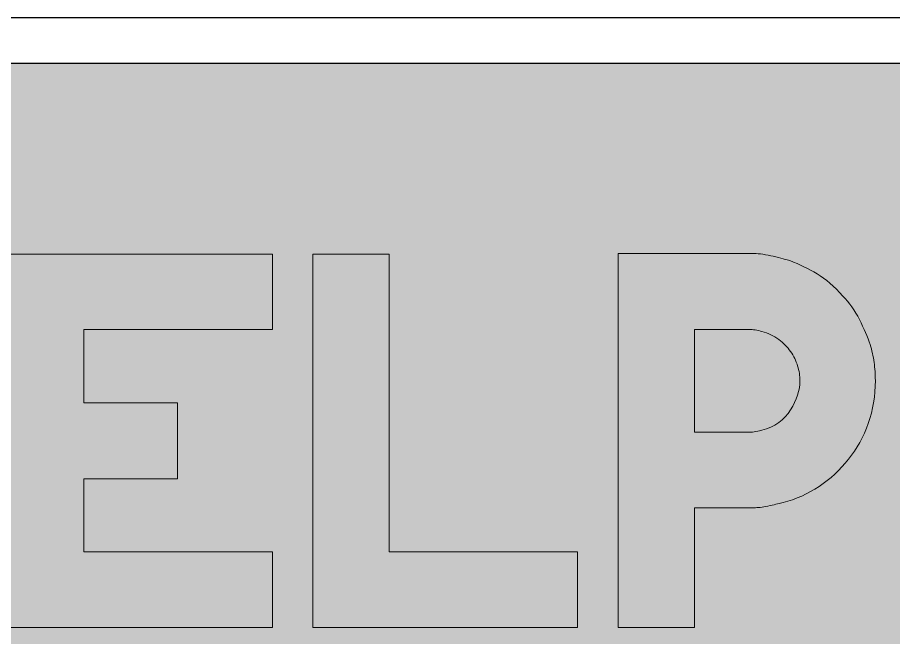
# Model space of a CAD drawing. Header units: inches. Extents: x -507 to 1392, y -754 to 68.
# Drawn here: x -138.7 to -14.3, y -20.3 to 67.7 of the extents above; entities that cross this region are included whole.
import ezdxf

# ---------------------------------------------------------------- set-up
doc = ezdxf.new("R2010")
doc.units = ezdxf.units.IN
doc.header["$MEASUREMENT"] = 0
doc.layers.add('Front', color=7, linetype='Continuous')
picture_1 = doc.add_image_def('image1.png', size_in_pixel=(3301, 2181))
picture_2 = doc.add_image_def('image6.png', size_in_pixel=(3362, 446))

# ---------------------------------------------------------------- blocks, each defined once
blk = doc.blocks.new('block 3')
at = {"layer": 'Front', "true_color": 0x326699}
h = blk.add_hatch(color=165, dxfattribs=at)
h.dxf.hatch_style = 2
h.paths.add_polyline_path([(-211, -462.1), (-211, 61.25), (581, 61.25), (581, -462.1)])
at = {"layer": 'Front', "lineweight": 0}
blk.add_lwpolyline([(-211, -462.1), (-211, 61.25), (581, 61.25), (581, -462.1), (-211, -462.1)], dxfattribs=at)
at = {"layer": 'Front'}
image = blk.add_image(picture_1, insert=(-211, -462.19), size_in_units=(792.24, 523.44), dxfattribs=at)
blk = doc.blocks.new('block 25')
at = {"layer": 'Front', "true_color": 0x000000}
h = blk.add_hatch(color=18, dxfattribs=at)
h.dxf.hatch_style = 2
h.paths.add_polyline_path([(-102.48, -18.94), (-140.09, -18.94), (-140.09, 34.13), (-102.48, 34.13), (-102.48, 23.41), (-129.24, 23.41), (-129.24, 12.99), (-115.93, 12.99), (-115.93, 2.2), (-129.24, 2.2), (-129.24, -8.16), (-102.48, -8.16)])
h = blk.add_hatch(color=18, dxfattribs=at)
h.dxf.hatch_style = 2
h.paths.add_polyline_path([(-59.12, -18.94), (-96.73, -18.94), (-96.73, 34.13), (-85.87, 34.13), (-85.87, -8.16), (-59.12, -8.16)])
h = blk.add_hatch(color=18, dxfattribs=at)
h.dxf.hatch_style = 2
edge = h.paths.add_edge_path()
edge.add_spline(control_points=[(-16.84, 16.15), (-16.84, 13.99), (-17.17, 11.97), (-17.85, 10.07), (-18.52, 8.18), (-19.45, 6.48), (-20.65, 4.97), (-21.85, 3.46), (-23.24, 2.17), (-24.82, 1.12), (-26.4, 0.07), (-28.11, -0.7), (-29.93, -1.18), (-30.36, -1.28), (-30.98, -1.42), (-31.8, -1.61), (-32.61, -1.8), (-33.31, -1.9), (-33.88, -1.9), (-33.88, -1.9), (-42.51, -1.9), (-42.51, -1.9), (-42.51, -1.9), (-42.51, -18.94), (-42.51, -18.94), (-42.51, -18.94), (-53.37, -18.94), (-53.37, -18.94), (-53.37, -18.94), (-53.37, 34.2), (-53.37, 34.2), (-53.37, 34.2), (-34.03, 34.2), (-34.03, 34.2), (-33.69, 34.2), (-33.28, 34.16), (-32.8, 34.09), (-32.32, 34.02), (-31.83, 33.92), (-31.33, 33.8), (-30.83, 33.68), (-30.36, 33.56), (-29.93, 33.44), (-29.5, 33.32), (-29.18, 33.24), (-28.99, 33.19), (-27.6, 32.67), (-26.31, 32.04), (-25.11, 31.32), (-23.91, 30.6), (-22.69, 29.55), (-21.44, 28.16), (-20.53, 27.2), (-19.75, 26.09), (-19.1, 24.82), (-18.46, 23.54), (-17.94, 22.36), (-17.56, 21.26), (-17.32, 20.44), (-17.14, 19.6), (-17.02, 18.74), (-16.9, 17.88), (-16.84, 17.01), (-16.84, 16.15)], knot_values=[0, 0, 0, 0, 1, 1, 1, 2, 2, 2, 3, 3, 3, 4, 4, 4, 5, 5, 5, 6, 6, 6, 7, 7, 7, 8, 8, 8, 9, 9, 9, 10, 10, 10, 11, 11, 11, 12, 12, 12, 13, 13, 13, 14, 14, 14, 15, 15, 15, 16, 16, 16, 17, 17, 17, 18, 18, 18, 19, 19, 19, 20, 20, 20, 21, 21, 21, 21], degree=3, periodic=1)
edge = h.paths.add_edge_path()
edge.add_spline(control_points=[(-27.55, 16.15), (-27.55, 16.82), (-27.66, 17.52), (-27.88, 18.24), (-28.09, 18.95), (-28.43, 19.64), (-28.88, 20.28), (-29.34, 20.93), (-29.9, 21.51), (-30.57, 22.01), (-31.25, 22.51), (-32.04, 22.89), (-32.95, 23.13), (-33.23, 23.22), (-33.56, 23.29), (-33.92, 23.34), (-34.28, 23.39), (-34.48, 23.41), (-34.53, 23.41), (-34.53, 23.41), (-42.51, 23.41), (-42.51, 23.41), (-42.51, 23.41), (-42.51, 8.82), (-42.51, 8.82), (-42.51, 8.82), (-34.53, 8.82), (-34.53, 8.82), (-34.43, 8.82), (-34.19, 8.85), (-33.81, 8.92), (-33.43, 8.99), (-33.14, 9.05), (-32.95, 9.1), (-31.13, 9.58), (-29.77, 10.54), (-28.88, 11.98), (-28, 13.42), (-27.55, 14.81), (-27.55, 16.15)], knot_values=[0, 0, 0, 0, 1, 1, 1, 2, 2, 2, 3, 3, 3, 4, 4, 4, 5, 5, 5, 6, 6, 6, 7, 7, 7, 8, 8, 8, 9, 9, 9, 10, 10, 10, 11, 11, 11, 12, 12, 12, 13, 13, 13, 13], degree=3, periodic=1)
at = {"layer": 'Front', "lineweight": 0}
for points in [[(-102.48, -18.94), (-140.09, -18.94), (-140.09, 34.13), (-102.48, 34.13), (-102.48, 23.41), (-129.24, 23.41), (-129.24, 12.99), (-115.93, 12.99), (-115.93, 2.2), (-129.24, 2.2), (-129.24, -8.16), (-102.48, -8.16), (-102.48, -18.94)], [(-59.12, -18.94), (-96.73, -18.94), (-96.73, 34.13), (-85.87, 34.13), (-85.87, -8.16), (-59.12, -8.16), (-59.12, -18.94)]]:
    blk.add_lwpolyline(points, dxfattribs=at)
for points, knots in [([(-16.84, 16.15), (-16.84, 13.99), (-17.17, 11.97), (-17.85, 10.07), (-18.52, 8.18), (-19.45, 6.48), (-20.65, 4.97), (-21.85, 3.46), (-23.24, 2.17), (-24.82, 1.12), (-26.4, 0.07), (-28.11, -0.7), (-29.93, -1.18), (-30.36, -1.28), (-30.98, -1.42), (-31.8, -1.61), (-32.61, -1.8), (-33.31, -1.9), (-33.88, -1.9), (-33.88, -1.9), (-42.51, -1.9), (-42.51, -1.9), (-42.51, -1.9), (-42.51, -18.94), (-42.51, -18.94), (-42.51, -18.94), (-53.37, -18.94), (-53.37, -18.94), (-53.37, -18.94), (-53.37, 34.2), (-53.37, 34.2), (-53.37, 34.2), (-34.03, 34.2), (-34.03, 34.2), (-33.69, 34.2), (-33.28, 34.16), (-32.8, 34.09), (-32.32, 34.02), (-31.83, 33.92), (-31.33, 33.8), (-30.83, 33.68), (-30.36, 33.56), (-29.93, 33.44), (-29.5, 33.32), (-29.18, 33.24), (-28.99, 33.19), (-27.6, 32.67), (-26.31, 32.04), (-25.11, 31.32), (-23.91, 30.6), (-22.69, 29.55), (-21.44, 28.16), (-20.53, 27.2), (-19.75, 26.09), (-19.1, 24.82), (-18.46, 23.54), (-17.94, 22.36), (-17.56, 21.26), (-17.32, 20.44), (-17.14, 19.6), (-17.02, 18.74), (-16.9, 17.88), (-16.84, 17.01), (-16.84, 16.15)], [0, 0, 0, 0, 1, 1, 1, 2, 2, 2, 3, 3, 3, 4, 4, 4, 5, 5, 5, 6, 6, 6, 7, 7, 7, 8, 8, 8, 9, 9, 9, 10, 10, 10, 11, 11, 11, 12, 12, 12, 13, 13, 13, 14, 14, 14, 15, 15, 15, 16, 16, 16, 17, 17, 17, 18, 18, 18, 19, 19, 19, 20, 20, 20, 21, 21, 21, 21]), ([(-27.55, 16.15), (-27.55, 16.82), (-27.66, 17.52), (-27.88, 18.24), (-28.09, 18.95), (-28.43, 19.64), (-28.88, 20.28), (-29.34, 20.93), (-29.9, 21.51), (-30.57, 22.01), (-31.25, 22.51), (-32.04, 22.89), (-32.95, 23.13), (-33.23, 23.22), (-33.56, 23.29), (-33.92, 23.34), (-34.28, 23.39), (-34.48, 23.41), (-34.53, 23.41), (-34.53, 23.41), (-42.51, 23.41), (-42.51, 23.41), (-42.51, 23.41), (-42.51, 8.82), (-42.51, 8.82), (-42.51, 8.82), (-34.53, 8.82), (-34.53, 8.82), (-34.43, 8.82), (-34.19, 8.85), (-33.81, 8.92), (-33.43, 8.99), (-33.14, 9.05), (-32.95, 9.1), (-31.13, 9.58), (-29.77, 10.54), (-28.88, 11.98), (-28, 13.42), (-27.55, 14.81), (-27.55, 16.15)], [0, 0, 0, 0, 1, 1, 1, 2, 2, 2, 3, 3, 3, 4, 4, 4, 5, 5, 5, 6, 6, 6, 7, 7, 7, 8, 8, 8, 9, 9, 9, 10, 10, 10, 11, 11, 11, 12, 12, 12, 13, 13, 13, 13])]:
    blk.add_open_spline(points, degree=3, knots=knots, dxfattribs=at)
blk = doc.blocks.new('block 23')
at = {"layer": 'Front'}
blk.add_blockref('block 25', (0, 0), dxfattribs=at)
blk = doc.blocks.new('block 22')
at = {"layer": 'Front'}
blk.add_blockref('block 23', (0, 0), dxfattribs=at)
blk = doc.blocks.new('block 21')
at = {"layer": 'Front'}
blk.add_blockref('block 22', (0, 0), dxfattribs=at)
image = blk.add_image(picture_2, insert=(-223.16, -39.32), size_in_units=(806.88, 107.04), dxfattribs=at)
blk = doc.blocks.new('block 20')
at = {"layer": 'Front'}
blk.add_blockref('block 21', (0, 0), dxfattribs=at)

msp = doc.modelspace()

# ---------------------------------------------------------------- block references
at = {"layer": 'Front'}
for name in ['block 20', 'block 3']:
    msp.add_blockref(name, (0, 0), dxfattribs=at)

doc.saveas('drawing.dxf')
